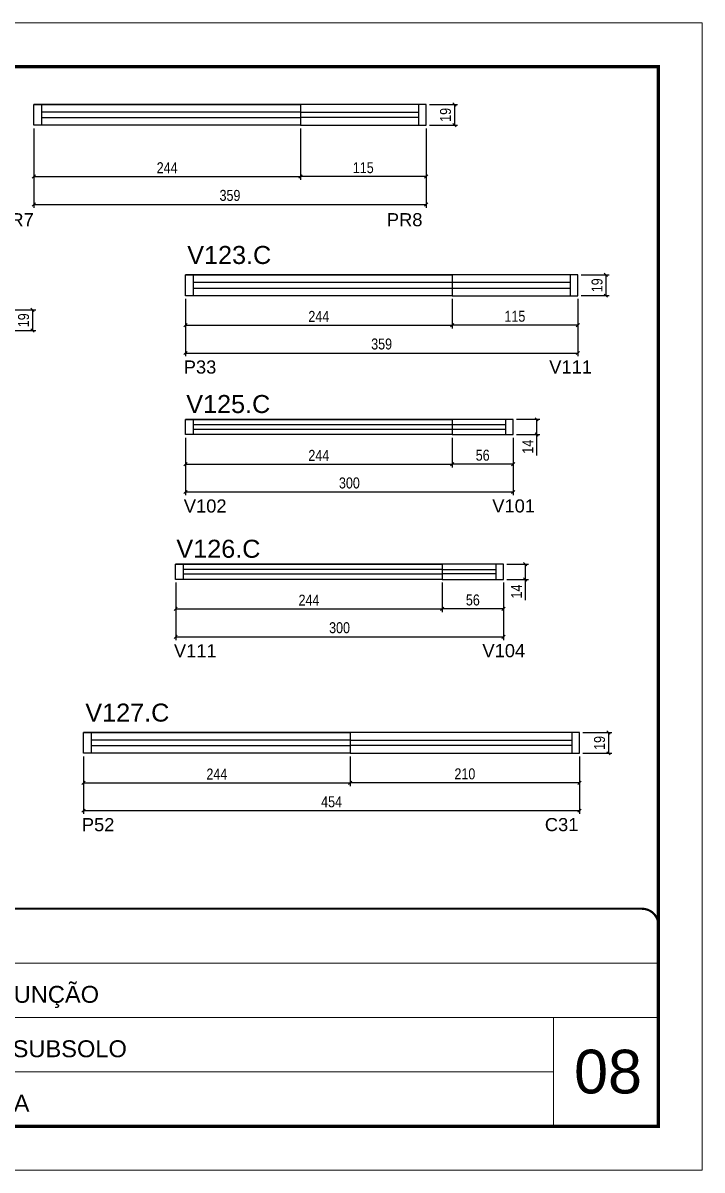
# Model space of a CAD drawing. Extents: x 2815 to 9069, y 548 to 5044.
# Drawn here: x 8447 to 9069, y 2845 to 3895 of the extents above; entities that cross this region are included whole.
import ezdxf

# ---------------------------------------------------------------- set-up
doc = ezdxf.new("R2010")
doc.units = 0
doc.linetypes.add('CONTINUO', pattern=[0])
doc.linetypes.add('DASHED', pattern=[0.75, 0.5, -0.25])
for name, color, linetype in [('5', 5, 'Continuous'), ('COTA', 241, 'Continuous'), ('Cotas', 1, 'Continuous'), ('NOMENCLATURA', 7, 'Continuous'), ('Painéis', 200, 'Continuous'), ('SARR_2.2x7', 40, 'Continuous'), ('SARR_EDITAR', 141, 'Continuous')]:
    doc.layers.add(name, color=color, linetype=linetype)
for name, color, linetype, lineweight in [('CARIMBO', 255, 'Continuous', 9), ('Folhas', 255, 'Continuous', 9), ('Romaneio', 3, 'Continuous', 13), ('SARRAFO DE PRESSAO', 251, 'DASHED', 9)]:
    doc.layers.add(name, color=color, linetype=linetype, lineweight=lineweight)
doc.styles.add('ARIAL', font='arial.ttf')
doc.styles.add('COTA TECNICA-50', font='techl___.ttf', dxfattribs={"height": 10})
doc.styles.get("Standard").update_dxf_attribs({"font": 'arial.ttf'})
doc.styles.add('Tecnologia', font='')
doc.styles.get('Tecnologia').set_extended_font_data('Forgotten Futurist')
doc.dimstyles.new('COTA PAINEL-50', dxfattribs={"dimtxt": 10, "dimasz": 3, "dimexe": 3, "dimexo": 3, "dimgap": 3, "dimtad": 1, "dimdec": 1, "dimzin": 12, "dimdsep": 46, "dimtxsty": 'COTA TECNICA-50', "dimblk1": 'OBLIQUE', "dimblk2": 'OBLIQUE', "dimsah": 1, "dimcen": 0.9, "dimclrd": 4, "dimclre": 4, "dimclrt": 240, "dimadec": 1, "dimazin": 3, "dimtfac": 1, "dimtdec": 1, "dimtmove": 0, "dimatfit": 3, "dimfxl": 1, "dimtolj": 1, "dimtzin": 12, "dimarcsym": 0})

# ---------------------------------------------------------------- blocks, each defined once
blk = doc.blocks.new('9999999999')
at = {"color": 30, "linetype": 'CONTINUO'}
for p, q in [((98564.6, 34230.2), (98564.6, 34429.4)), ((98564.6, 34379.6), (99584, 34379.6)), ((98564.6, 34329.8), (99488, 34329.8)), ((99584, 34329.8), (99488, 34329.8)), ((99488, 34329.8), (99488, 34230.2)), ((98564.6, 34280), (99488, 34280))]:
    blk.add_line(p, q, dxfattribs=at)
at = {"color": 30, "linetype": 'CONTINUO', "const_width": 2}
blk.add_lwpolyline([(99584, 34230.2), (99584, 34414.4, 0.414214), (99569, 34429.4), (98229, 34429.4, 0.414214), (98214, 34414.4), (98214, 34245.2, 0.414214), (98229, 34230.2), (99584, 34230.2)], format="xyb", dxfattribs=at)
at = {"layer": 'Folhas'}
blk.add_lwpolyline([(98139, 34190.2), (99624, 34190.2), (99624, 35240.2), (98139, 35240.2)], close=True, dxfattribs=at)
at = {"layer": 'Folhas', "color": 30, "const_width": 3}
blk.add_lwpolyline([(98214, 34230.2), (99584, 34230.2), (99584, 35200.2), (98214, 35200.2)], close=True, dxfattribs=at)
at = {"color": 7, "linetype": 'Continuous', "ltscale": 5, "style": 'ARIAL'}
for s, height, p in [('ROCONTEC', 15.48, (98837.7, 34393.1)), ('HOSPITAL ASSUNÇÃO', 15.483, (98837.7, 34343.3)), ('TRECHO 3 - 1° SUBSOLO', 15.483, (98837.7, 34293.5)), ('NOVA SISTEMAS CONSTRUTIVOS', 11.059, (98263.2, 34267.2)), ('FUNDO DE VIGA', 15.483, (98837.7, 34243.7))]:
    blk.add_text(s, height=height, dxfattribs=at).set_placement(p)
at = {"layer": 'Folhas', "color": 7, "style": 'Tecnologia', "width": 1.5}
for s, p in [('CLIENTE:', (98573.7, 34397.2)), ('OBRA:', (98573.7, 34347.3)), ('PAVIMENTO:', (98573.7, 34297.5)), ('PROJETO:', (98573.7, 34247.7))]:
    blk.add_text(s, height=14, dxfattribs=at).set_placement(p)
blk = doc.blocks.new('_Oblique')
at = {"color": 0, "linetype": 'ByBlock', "lineweight": -2}
blk.add_line((-0.5, -0.5), (0.5, 0.5), dxfattribs=at)
blk = doc.blocks.new('*D454')
at = {"layer": 'COTA', "color": 4, "linetype": 'ByBlock', "lineweight": -2, "transparency": 16777216}
for p, q in [((8435, 3632.3), (8459.1, 3632.3)), ((8456.1, 3632.3), (8456.1, 3613.3)), ((8435, 3613.3), (8459.1, 3613.3))]:
    blk.add_line(p, q, dxfattribs=at)
at = {"layer": 'Defpoints', "color": 0, "linetype": 'ByBlock', "transparency": 16777216}
for p in [(8432, 3632.3), (8432, 3613.3), (8456.1, 3613.3)]:
    blk.add_point(p, dxfattribs=at)
at = {"layer": 'COTA', "color": 4, "linetype": 'ByBlock', "lineweight": -2, "transparency": 16777216, "xscale": 3, "yscale": 3, "zscale": 3}
for p, rotation in [((8456.1, 3632.3), 90), ((8456.1, 3613.3), 270)]:
    blk.add_blockref('_Oblique', p, dxfattribs=dict(at, rotation=rotation))
at = {"layer": 'COTA', "color": 240, "linetype": 'ByBlock', "transparency": 16777216, "insert": (8448, 3622.8), "char_height": 10, "attachment_point": 5, "rotation": 90, "style": 'COTA TECNICA-50'}
blk.add_mtext('\\A1;19', dxfattribs=at)
blk = doc.blocks.new('*D458')
at = {"layer": 'COTA', "color": 4, "linetype": 'ByBlock', "lineweight": -2, "transparency": 16777216}
for p, q in [((8831.2, 3382.6), (8831.2, 3355.6)), ((8887.2, 3382.6), (8887.2, 3355.6)), ((8887.2, 3358.6), (8831.2, 3358.6))]:
    blk.add_line(p, q, dxfattribs=at)
at = {"layer": 'Defpoints', "color": 0, "linetype": 'ByBlock', "transparency": 16777216}
for p in [(8831.2, 3385.6), (8887.2, 3385.6), (8831.2, 3358.6)]:
    blk.add_point(p, dxfattribs=at)
at = {"layer": 'COTA', "color": 4, "linetype": 'ByBlock', "lineweight": -2, "transparency": 16777216, "xscale": 3, "yscale": 3, "zscale": 3, "rotation": 180}
blk.add_blockref('_Oblique', (8831.2, 3358.6), dxfattribs=at)
at = {"layer": 'COTA', "color": 4, "linetype": 'ByBlock', "lineweight": -2, "transparency": 16777216, "xscale": 3, "yscale": 3, "zscale": 3}
blk.add_blockref('_Oblique', (8887.2, 3358.6), dxfattribs=at)
at = {"layer": 'COTA', "color": 240, "linetype": 'ByBlock', "transparency": 16777216, "insert": (8859.2, 3366.7), "char_height": 10, "attachment_point": 5, "style": 'COTA TECNICA-50'}
blk.add_mtext('\\A1;56', dxfattribs=at)
blk = doc.blocks.new('*D459')
at = {"layer": 'COTA', "color": 4, "linetype": 'ByBlock', "lineweight": -2, "transparency": 16777216}
for p, q in [((8587.2, 3382.6), (8587.2, 3355.6)), ((8831.2, 3382.6), (8831.2, 3355.6)), ((8587.2, 3358.6), (8831.2, 3358.6))]:
    blk.add_line(p, q, dxfattribs=at)
at = {"layer": 'Defpoints', "color": 0, "linetype": 'ByBlock', "transparency": 16777216}
for p in [(8587.2, 3385.6), (8831.2, 3385.6), (8831.2, 3358.6)]:
    blk.add_point(p, dxfattribs=at)
at = {"layer": 'COTA', "color": 4, "linetype": 'ByBlock', "lineweight": -2, "transparency": 16777216, "xscale": 3, "yscale": 3, "zscale": 3, "rotation": 180}
blk.add_blockref('_Oblique', (8587.2, 3358.6), dxfattribs=at)
at = {"layer": 'COTA', "color": 4, "linetype": 'ByBlock', "lineweight": -2, "transparency": 16777216, "xscale": 3, "yscale": 3, "zscale": 3}
blk.add_blockref('_Oblique', (8831.2, 3358.6), dxfattribs=at)
at = {"layer": 'COTA', "color": 240, "linetype": 'ByBlock', "transparency": 16777216, "insert": (8709.2, 3366.6), "char_height": 10, "attachment_point": 5, "style": 'COTA TECNICA-50'}
blk.add_mtext('\\A1;244', dxfattribs=at)
blk = doc.blocks.new('*D460')
at = {"layer": 'Defpoints', "color": 0, "linetype": 'ByBlock', "transparency": 16777216}
for p in [(8887.2, 3399.6), (8887.2, 3385.6), (8907.2, 3385.6)]:
    blk.add_point(p, dxfattribs=at)
at = {"layer": 'Romaneio', "color": 4, "linetype": 'ByBlock', "lineweight": -2, "transparency": 16777216}
for p, q in [((8890.2, 3399.6), (8910.2, 3399.6)), ((8907.2, 3399.6), (8907.2, 3385.6)), ((8890.2, 3385.6), (8910.2, 3385.6)), ((8907.2, 3385.6), (8907.2, 3366.5))]:
    blk.add_line(p, q, dxfattribs=at)
at = {"layer": 'Romaneio', "color": 4, "linetype": 'ByBlock', "lineweight": -2, "transparency": 16777216, "xscale": 3, "yscale": 3, "zscale": 3}
for p, rotation in [((8907.2, 3399.6), 90), ((8907.2, 3385.6), 270)]:
    blk.add_blockref('_Oblique', p, dxfattribs=dict(at, rotation=rotation))
at = {"layer": 'Romaneio', "color": 240, "linetype": 'ByBlock', "transparency": 16777216, "insert": (8899.2, 3374.5), "char_height": 10, "attachment_point": 5, "rotation": 90, "style": 'COTA TECNICA-50'}
blk.add_mtext('\\A1;14', dxfattribs=at)
blk = doc.blocks.new('*D461')
at = {"layer": 'Defpoints', "color": 0, "linetype": 'ByBlock', "transparency": 16777216}
for p in [(8587.2, 3385.6), (8887.2, 3385.6), (8887.2, 3333.1)]:
    blk.add_point(p, dxfattribs=at)
at = {"layer": 'Romaneio', "color": 4, "linetype": 'ByBlock', "lineweight": -2, "transparency": 16777216}
for p, q in [((8587.2, 3382.6), (8587.2, 3330.1)), ((8887.2, 3382.6), (8887.2, 3330.1)), ((8587.2, 3333.1), (8887.2, 3333.1))]:
    blk.add_line(p, q, dxfattribs=at)
at = {"layer": 'Romaneio', "color": 4, "linetype": 'ByBlock', "lineweight": -2, "transparency": 16777216, "xscale": 3, "yscale": 3, "zscale": 3, "rotation": 180}
blk.add_blockref('_Oblique', (8587.2, 3333.1), dxfattribs=at)
at = {"layer": 'Romaneio', "color": 4, "linetype": 'ByBlock', "lineweight": -2, "transparency": 16777216, "xscale": 3, "yscale": 3, "zscale": 3}
blk.add_blockref('_Oblique', (8887.2, 3333.1), dxfattribs=at)
at = {"layer": 'Romaneio', "color": 240, "linetype": 'ByBlock', "transparency": 16777216, "insert": (8737.2, 3341.3), "char_height": 10, "attachment_point": 5, "style": 'COTA TECNICA-50'}
blk.add_mtext('\\A1;300', dxfattribs=at)
blk = doc.blocks.new('*D462')
at = {"layer": 'COTA', "color": 4, "linetype": 'ByBlock', "lineweight": -2, "transparency": 16777216}
for p, q in [((8840.2, 3515.1), (8840.2, 3488)), ((8896.2, 3515.1), (8896.2, 3488)), ((8896.2, 3491), (8840.2, 3491))]:
    blk.add_line(p, q, dxfattribs=at)
at = {"layer": 'Defpoints', "color": 0, "linetype": 'ByBlock', "transparency": 16777216}
for p in [(8840.2, 3518.1), (8896.2, 3518.1), (8840.2, 3491)]:
    blk.add_point(p, dxfattribs=at)
at = {"layer": 'COTA', "color": 4, "linetype": 'ByBlock', "lineweight": -2, "transparency": 16777216, "xscale": 3, "yscale": 3, "zscale": 3, "rotation": 180}
blk.add_blockref('_Oblique', (8840.2, 3491), dxfattribs=at)
at = {"layer": 'COTA', "color": 4, "linetype": 'ByBlock', "lineweight": -2, "transparency": 16777216, "xscale": 3, "yscale": 3, "zscale": 3}
blk.add_blockref('_Oblique', (8896.2, 3491), dxfattribs=at)
at = {"layer": 'COTA', "color": 240, "linetype": 'ByBlock', "transparency": 16777216, "insert": (8868.2, 3499.2), "char_height": 10, "attachment_point": 5, "style": 'COTA TECNICA-50'}
blk.add_mtext('\\A1;56', dxfattribs=at)
blk = doc.blocks.new('*D463')
at = {"layer": 'COTA', "color": 4, "linetype": 'ByBlock', "lineweight": -2, "transparency": 16777216}
for p, q in [((8596.2, 3515.1), (8596.2, 3488)), ((8840.2, 3515.1), (8840.2, 3488)), ((8596.2, 3491), (8840.2, 3491))]:
    blk.add_line(p, q, dxfattribs=at)
at = {"layer": 'Defpoints', "color": 0, "linetype": 'ByBlock', "transparency": 16777216}
for p in [(8596.2, 3518.1), (8840.2, 3518.1), (8840.2, 3491)]:
    blk.add_point(p, dxfattribs=at)
at = {"layer": 'COTA', "color": 4, "linetype": 'ByBlock', "lineweight": -2, "transparency": 16777216, "xscale": 3, "yscale": 3, "zscale": 3, "rotation": 180}
blk.add_blockref('_Oblique', (8596.2, 3491), dxfattribs=at)
at = {"layer": 'COTA', "color": 4, "linetype": 'ByBlock', "lineweight": -2, "transparency": 16777216, "xscale": 3, "yscale": 3, "zscale": 3}
blk.add_blockref('_Oblique', (8840.2, 3491), dxfattribs=at)
at = {"layer": 'COTA', "color": 240, "linetype": 'ByBlock', "transparency": 16777216, "insert": (8718.2, 3499.1), "char_height": 10, "attachment_point": 5, "style": 'COTA TECNICA-50'}
blk.add_mtext('\\A1;244', dxfattribs=at)
blk = doc.blocks.new('*D464')
at = {"layer": 'Defpoints', "color": 0, "linetype": 'ByBlock', "transparency": 16777216}
for p in [(8896.2, 3532.1), (8896.2, 3518.1), (8917.6, 3518.1)]:
    blk.add_point(p, dxfattribs=at)
at = {"layer": 'Romaneio', "color": 4, "linetype": 'ByBlock', "lineweight": -2, "transparency": 16777216}
for p, q in [((8899.2, 3532.1), (8920.6, 3532.1)), ((8917.6, 3532.1), (8917.6, 3518.1)), ((8899.2, 3518.1), (8920.6, 3518.1)), ((8917.6, 3518.1), (8917.6, 3499))]:
    blk.add_line(p, q, dxfattribs=at)
at = {"layer": 'Romaneio', "color": 4, "linetype": 'ByBlock', "lineweight": -2, "transparency": 16777216, "xscale": 3, "yscale": 3, "zscale": 3}
for p, rotation in [((8917.6, 3532.1), 90), ((8917.6, 3518.1), 270)]:
    blk.add_blockref('_Oblique', p, dxfattribs=dict(at, rotation=rotation))
at = {"layer": 'Romaneio', "color": 240, "linetype": 'ByBlock', "transparency": 16777216, "insert": (8909.5, 3507), "char_height": 10, "attachment_point": 5, "rotation": 90, "style": 'COTA TECNICA-50'}
blk.add_mtext('\\A1;14', dxfattribs=at)
blk = doc.blocks.new('*D465')
at = {"layer": 'Defpoints', "color": 0, "linetype": 'ByBlock', "transparency": 16777216}
for p in [(8596.2, 3518.1), (8896.2, 3518.1), (8896.2, 3465.6)]:
    blk.add_point(p, dxfattribs=at)
at = {"layer": 'Romaneio', "color": 4, "linetype": 'ByBlock', "lineweight": -2, "transparency": 16777216}
for p, q in [((8596.2, 3515.1), (8596.2, 3462.6)), ((8896.2, 3515.1), (8896.2, 3462.6)), ((8596.2, 3465.6), (8896.2, 3465.6))]:
    blk.add_line(p, q, dxfattribs=at)
at = {"layer": 'Romaneio', "color": 4, "linetype": 'ByBlock', "lineweight": -2, "transparency": 16777216, "xscale": 3, "yscale": 3, "zscale": 3, "rotation": 180}
blk.add_blockref('_Oblique', (8596.2, 3465.6), dxfattribs=at)
at = {"layer": 'Romaneio', "color": 4, "linetype": 'ByBlock', "lineweight": -2, "transparency": 16777216, "xscale": 3, "yscale": 3, "zscale": 3}
blk.add_blockref('_Oblique', (8896.2, 3465.6), dxfattribs=at)
at = {"layer": 'Romaneio', "color": 240, "linetype": 'ByBlock', "transparency": 16777216, "insert": (8746.2, 3473.8), "char_height": 10, "attachment_point": 5, "style": 'COTA TECNICA-50'}
blk.add_mtext('\\A1;300', dxfattribs=at)
blk = doc.blocks.new('*D466')
at = {"layer": 'COTA', "color": 4, "linetype": 'ByBlock', "lineweight": -2, "transparency": 16777216}
for p, q in [((8840.2, 3642.3), (8840.2, 3615.3)), ((8955.2, 3642.3), (8955.2, 3615.3)), ((8955.2, 3618.3), (8840.2, 3618.3))]:
    blk.add_line(p, q, dxfattribs=at)
at = {"layer": 'Defpoints', "color": 0, "linetype": 'ByBlock', "transparency": 16777216}
for p in [(8840.2, 3645.3), (8955.2, 3645.3), (8840.2, 3618.3)]:
    blk.add_point(p, dxfattribs=at)
at = {"layer": 'COTA', "color": 4, "linetype": 'ByBlock', "lineweight": -2, "transparency": 16777216, "xscale": 3, "yscale": 3, "zscale": 3, "rotation": 180}
blk.add_blockref('_Oblique', (8840.2, 3618.3), dxfattribs=at)
at = {"layer": 'COTA', "color": 4, "linetype": 'ByBlock', "lineweight": -2, "transparency": 16777216, "xscale": 3, "yscale": 3, "zscale": 3}
blk.add_blockref('_Oblique', (8955.2, 3618.3), dxfattribs=at)
at = {"layer": 'COTA', "color": 240, "linetype": 'ByBlock', "transparency": 16777216, "insert": (8897.7, 3626.4), "char_height": 10, "attachment_point": 5, "style": 'COTA TECNICA-50'}
blk.add_mtext('\\A1;115', dxfattribs=at)
blk = doc.blocks.new('*D295')
at = {"layer": 'COTA', "color": 4, "linetype": 'ByBlock', "lineweight": -2, "transparency": 16777216}
for p, q in [((8596.2, 3642.3), (8596.2, 3615.3)), ((8840.2, 3642.3), (8840.2, 3615.3)), ((8596.2, 3618.3), (8840.2, 3618.3))]:
    blk.add_line(p, q, dxfattribs=at)
at = {"layer": 'Defpoints', "color": 0, "linetype": 'ByBlock', "transparency": 16777216}
for p in [(8596.2, 3645.3), (8840.2, 3645.3), (8840.2, 3618.3)]:
    blk.add_point(p, dxfattribs=at)
at = {"layer": 'COTA', "color": 4, "linetype": 'ByBlock', "lineweight": -2, "transparency": 16777216, "xscale": 3, "yscale": 3, "zscale": 3, "rotation": 180}
blk.add_blockref('_Oblique', (8596.2, 3618.3), dxfattribs=at)
at = {"layer": 'COTA', "color": 4, "linetype": 'ByBlock', "lineweight": -2, "transparency": 16777216, "xscale": 3, "yscale": 3, "zscale": 3}
blk.add_blockref('_Oblique', (8840.2, 3618.3), dxfattribs=at)
at = {"layer": 'COTA', "color": 240, "linetype": 'ByBlock', "transparency": 16777216, "insert": (8718.2, 3626.3), "char_height": 10, "attachment_point": 5, "style": 'COTA TECNICA-50'}
blk.add_mtext('\\A1;244', dxfattribs=at)
blk = doc.blocks.new('*D296')
at = {"layer": 'Defpoints', "color": 0, "linetype": 'ByBlock', "transparency": 16777216}
for p in [(8596.2, 3645.3), (8955.2, 3645.3), (8955.2, 3592.8)]:
    blk.add_point(p, dxfattribs=at)
at = {"layer": 'Romaneio', "color": 4, "linetype": 'ByBlock', "lineweight": -2, "transparency": 16777216}
for p, q in [((8596.2, 3642.3), (8596.2, 3589.8)), ((8955.2, 3642.3), (8955.2, 3589.8)), ((8596.2, 3592.8), (8955.2, 3592.8))]:
    blk.add_line(p, q, dxfattribs=at)
at = {"layer": 'Romaneio', "color": 4, "linetype": 'ByBlock', "lineweight": -2, "transparency": 16777216, "xscale": 3, "yscale": 3, "zscale": 3, "rotation": 180}
blk.add_blockref('_Oblique', (8596.2, 3592.8), dxfattribs=at)
at = {"layer": 'Romaneio', "color": 4, "linetype": 'ByBlock', "lineweight": -2, "transparency": 16777216, "xscale": 3, "yscale": 3, "zscale": 3}
blk.add_blockref('_Oblique', (8955.2, 3592.8), dxfattribs=at)
at = {"layer": 'Romaneio', "color": 240, "linetype": 'ByBlock', "transparency": 16777216, "insert": (8775.7, 3601), "char_height": 10, "attachment_point": 5, "style": 'COTA TECNICA-50'}
blk.add_mtext('\\A1;359', dxfattribs=at)
blk = doc.blocks.new('*D297')
at = {"layer": 'COTA', "color": 4, "linetype": 'ByBlock', "lineweight": -2, "transparency": 16777216}
for p, q in [((8746.9, 3223.4), (8746.9, 3196.4)), ((8956.9, 3223.4), (8956.9, 3196.4)), ((8956.9, 3199.4), (8746.9, 3199.4))]:
    blk.add_line(p, q, dxfattribs=at)
at = {"layer": 'Defpoints', "color": 0, "linetype": 'ByBlock', "transparency": 16777216}
for p in [(8746.9, 3226.4), (8956.9, 3226.4), (8746.9, 3199.4)]:
    blk.add_point(p, dxfattribs=at)
at = {"layer": 'COTA', "color": 4, "linetype": 'ByBlock', "lineweight": -2, "transparency": 16777216, "xscale": 3, "yscale": 3, "zscale": 3, "rotation": 180}
blk.add_blockref('_Oblique', (8746.9, 3199.4), dxfattribs=at)
at = {"layer": 'COTA', "color": 4, "linetype": 'ByBlock', "lineweight": -2, "transparency": 16777216, "xscale": 3, "yscale": 3, "zscale": 3}
blk.add_blockref('_Oblique', (8956.9, 3199.4), dxfattribs=at)
at = {"layer": 'COTA', "color": 240, "linetype": 'ByBlock', "transparency": 16777216, "insert": (8851.9, 3207.5), "char_height": 10, "attachment_point": 5, "style": 'COTA TECNICA-50'}
blk.add_mtext('\\A1;210', dxfattribs=at)
blk = doc.blocks.new('*D298')
at = {"layer": 'COTA', "color": 4, "linetype": 'ByBlock', "lineweight": -2, "transparency": 16777216}
for p, q in [((8502.9, 3223.4), (8502.9, 3196.4)), ((8746.9, 3223.4), (8746.9, 3196.4)), ((8502.9, 3199.4), (8746.9, 3199.4))]:
    blk.add_line(p, q, dxfattribs=at)
at = {"layer": 'Defpoints', "color": 0, "linetype": 'ByBlock', "transparency": 16777216}
for p in [(8502.9, 3226.4), (8746.9, 3226.4), (8746.9, 3199.4)]:
    blk.add_point(p, dxfattribs=at)
at = {"layer": 'COTA', "color": 4, "linetype": 'ByBlock', "lineweight": -2, "transparency": 16777216, "xscale": 3, "yscale": 3, "zscale": 3, "rotation": 180}
blk.add_blockref('_Oblique', (8502.9, 3199.4), dxfattribs=at)
at = {"layer": 'COTA', "color": 4, "linetype": 'ByBlock', "lineweight": -2, "transparency": 16777216, "xscale": 3, "yscale": 3, "zscale": 3}
blk.add_blockref('_Oblique', (8746.9, 3199.4), dxfattribs=at)
at = {"layer": 'COTA', "color": 240, "linetype": 'ByBlock', "transparency": 16777216, "insert": (8624.9, 3207.4), "char_height": 10, "attachment_point": 5, "style": 'COTA TECNICA-50'}
blk.add_mtext('\\A1;244', dxfattribs=at)
blk = doc.blocks.new('*D299')
at = {"layer": 'Defpoints', "color": 0, "linetype": 'ByBlock', "transparency": 16777216}
for p in [(8956.9, 3245.4), (8956.9, 3226.4), (8983.3, 3226.4)]:
    blk.add_point(p, dxfattribs=at)
at = {"layer": 'Romaneio', "color": 4, "linetype": 'ByBlock', "lineweight": -2, "transparency": 16777216}
for p, q in [((8959.9, 3245.4), (8986.3, 3245.4)), ((8983.3, 3245.4), (8983.3, 3226.4)), ((8959.9, 3226.4), (8986.3, 3226.4))]:
    blk.add_line(p, q, dxfattribs=at)
at = {"layer": 'Romaneio', "color": 4, "linetype": 'ByBlock', "lineweight": -2, "transparency": 16777216, "xscale": 3, "yscale": 3, "zscale": 3}
for p, rotation in [((8983.3, 3245.4), 90), ((8983.3, 3226.4), 270)]:
    blk.add_blockref('_Oblique', p, dxfattribs=dict(at, rotation=rotation))
at = {"layer": 'Romaneio', "color": 240, "linetype": 'ByBlock', "transparency": 16777216, "insert": (8975.2, 3235.9), "char_height": 10, "attachment_point": 5, "rotation": 90, "style": 'COTA TECNICA-50'}
blk.add_mtext('\\A1;19', dxfattribs=at)
blk = doc.blocks.new('*D300')
at = {"layer": 'Defpoints', "color": 0, "linetype": 'ByBlock', "transparency": 16777216}
for p in [(8502.9, 3226.4), (8956.9, 3226.4), (8956.9, 3173.9)]:
    blk.add_point(p, dxfattribs=at)
at = {"layer": 'Romaneio', "color": 4, "linetype": 'ByBlock', "lineweight": -2, "transparency": 16777216}
for p, q in [((8502.9, 3223.4), (8502.9, 3170.9)), ((8956.9, 3223.4), (8956.9, 3170.9)), ((8502.9, 3173.9), (8956.9, 3173.9))]:
    blk.add_line(p, q, dxfattribs=at)
at = {"layer": 'Romaneio', "color": 4, "linetype": 'ByBlock', "lineweight": -2, "transparency": 16777216, "xscale": 3, "yscale": 3, "zscale": 3, "rotation": 180}
blk.add_blockref('_Oblique', (8502.9, 3173.9), dxfattribs=at)
at = {"layer": 'Romaneio', "color": 4, "linetype": 'ByBlock', "lineweight": -2, "transparency": 16777216, "xscale": 3, "yscale": 3, "zscale": 3}
blk.add_blockref('_Oblique', (8956.9, 3173.9), dxfattribs=at)
at = {"layer": 'Romaneio', "color": 240, "linetype": 'ByBlock', "transparency": 16777216, "insert": (8729.9, 3182), "char_height": 10, "attachment_point": 5, "style": 'COTA TECNICA-50'}
blk.add_mtext('\\A1;454', dxfattribs=at)
blk = doc.blocks.new('*D371')
at = {"layer": 'Cotas', "color": 4, "linetype": 'ByBlock', "lineweight": -2, "transparency": 16777216}
for p, q in [((8958.2, 3664.3), (8984, 3664.3)), ((8981, 3664.3), (8981, 3645.3)), ((8958.2, 3645.3), (8984, 3645.3))]:
    blk.add_line(p, q, dxfattribs=at)
at = {"layer": 'Defpoints', "color": 0, "linetype": 'ByBlock', "transparency": 16777216}
for p in [(8955.2, 3664.3), (8955.2, 3645.3), (8981, 3645.3)]:
    blk.add_point(p, dxfattribs=at)
at = {"layer": 'Cotas', "color": 4, "linetype": 'ByBlock', "lineweight": -2, "transparency": 16777216, "xscale": 3, "yscale": 3, "zscale": 3}
for p, rotation in [((8981, 3664.3), 90), ((8981, 3645.3), 270)]:
    blk.add_blockref('_Oblique', p, dxfattribs=dict(at, rotation=rotation))
at = {"layer": 'Cotas', "color": 240, "linetype": 'ByBlock', "transparency": 16777216, "insert": (8972.9, 3654.8), "char_height": 10, "attachment_point": 5, "rotation": 90, "style": 'COTA TECNICA-50'}
blk.add_mtext('\\A1;19', dxfattribs=at)
blk = doc.blocks.new('*D378')
at = {"layer": 'COTA', "color": 4, "linetype": 'ByBlock', "lineweight": -2, "transparency": 16777216}
for p, q in [((8701.4, 3798.3), (8701.4, 3751.3)), ((8816.4, 3798.3), (8816.4, 3751.3)), ((8816.4, 3754.3), (8701.4, 3754.3))]:
    blk.add_line(p, q, dxfattribs=at)
at = {"layer": 'Defpoints', "color": 0, "linetype": 'ByBlock', "transparency": 16777216}
for p in [(8701.4, 3801.3), (8816.4, 3801.3), (8701.4, 3754.3)]:
    blk.add_point(p, dxfattribs=at)
at = {"layer": 'COTA', "color": 4, "linetype": 'ByBlock', "lineweight": -2, "transparency": 16777216, "xscale": 3, "yscale": 3, "zscale": 3, "rotation": 180}
blk.add_blockref('_Oblique', (8701.4, 3754.3), dxfattribs=at)
at = {"layer": 'COTA', "color": 4, "linetype": 'ByBlock', "lineweight": -2, "transparency": 16777216, "xscale": 3, "yscale": 3, "zscale": 3}
blk.add_blockref('_Oblique', (8816.4, 3754.3), dxfattribs=at)
at = {"layer": 'COTA', "color": 240, "linetype": 'ByBlock', "transparency": 16777216, "insert": (8758.9, 3762.4), "char_height": 10, "attachment_point": 5, "style": 'COTA TECNICA-50'}
blk.add_mtext('\\A1;115', dxfattribs=at)
blk = doc.blocks.new('*D379')
at = {"layer": 'COTA', "color": 4, "linetype": 'ByBlock', "lineweight": -2, "transparency": 16777216}
for p, q in [((8457.4, 3798.3), (8457.4, 3751.3)), ((8701.4, 3798.3), (8701.4, 3751.3)), ((8457.4, 3754.3), (8701.4, 3754.3))]:
    blk.add_line(p, q, dxfattribs=at)
at = {"layer": 'Defpoints', "color": 0, "linetype": 'ByBlock', "transparency": 16777216}
for p in [(8457.4, 3801.3), (8701.4, 3801.3), (8701.4, 3754.3)]:
    blk.add_point(p, dxfattribs=at)
at = {"layer": 'COTA', "color": 4, "linetype": 'ByBlock', "lineweight": -2, "transparency": 16777216, "xscale": 3, "yscale": 3, "zscale": 3, "rotation": 180}
blk.add_blockref('_Oblique', (8457.4, 3754.3), dxfattribs=at)
at = {"layer": 'COTA', "color": 4, "linetype": 'ByBlock', "lineweight": -2, "transparency": 16777216, "xscale": 3, "yscale": 3, "zscale": 3}
blk.add_blockref('_Oblique', (8701.4, 3754.3), dxfattribs=at)
at = {"layer": 'COTA', "color": 240, "linetype": 'ByBlock', "transparency": 16777216, "insert": (8579.4, 3762.4), "char_height": 10, "attachment_point": 5, "style": 'COTA TECNICA-50'}
blk.add_mtext('\\A1;244', dxfattribs=at)
blk = doc.blocks.new('*D380')
at = {"layer": 'Defpoints', "color": 0, "linetype": 'ByBlock', "transparency": 16777216}
for p in [(8457.4, 3801.3), (8816.4, 3801.3), (8816.4, 3728.8)]:
    blk.add_point(p, dxfattribs=at)
at = {"layer": 'Romaneio', "color": 4, "linetype": 'ByBlock', "lineweight": -2, "transparency": 16777216}
for p, q in [((8457.4, 3798.3), (8457.4, 3725.8)), ((8816.4, 3798.3), (8816.4, 3725.8)), ((8457.4, 3728.8), (8816.4, 3728.8))]:
    blk.add_line(p, q, dxfattribs=at)
at = {"layer": 'Romaneio', "color": 4, "linetype": 'ByBlock', "lineweight": -2, "transparency": 16777216, "xscale": 3, "yscale": 3, "zscale": 3, "rotation": 180}
blk.add_blockref('_Oblique', (8457.4, 3728.8), dxfattribs=at)
at = {"layer": 'Romaneio', "color": 4, "linetype": 'ByBlock', "lineweight": -2, "transparency": 16777216, "xscale": 3, "yscale": 3, "zscale": 3}
blk.add_blockref('_Oblique', (8816.4, 3728.8), dxfattribs=at)
at = {"layer": 'Romaneio', "color": 240, "linetype": 'ByBlock', "transparency": 16777216, "insert": (8636.9, 3737), "char_height": 10, "attachment_point": 5, "style": 'COTA TECNICA-50'}
blk.add_mtext('\\A1;359', dxfattribs=at)
blk = doc.blocks.new('*D381')
at = {"layer": 'Cotas', "color": 4, "linetype": 'ByBlock', "lineweight": -2, "transparency": 16777216}
for p, q in [((8819.4, 3820.3), (8845.3, 3820.3)), ((8842.3, 3820.3), (8842.3, 3801.3)), ((8819.4, 3801.3), (8845.3, 3801.3))]:
    blk.add_line(p, q, dxfattribs=at)
at = {"layer": 'Defpoints', "color": 0, "linetype": 'ByBlock', "transparency": 16777216}
for p in [(8816.4, 3820.3), (8816.4, 3801.3), (8842.3, 3801.3)]:
    blk.add_point(p, dxfattribs=at)
at = {"layer": 'Cotas', "color": 4, "linetype": 'ByBlock', "lineweight": -2, "transparency": 16777216, "xscale": 3, "yscale": 3, "zscale": 3}
for p, rotation in [((8842.3, 3820.3), 90), ((8842.3, 3801.3), 270)]:
    blk.add_blockref('_Oblique', p, dxfattribs=dict(at, rotation=rotation))
at = {"layer": 'Cotas', "color": 240, "linetype": 'ByBlock', "transparency": 16777216, "insert": (8834.2, 3810.8), "char_height": 10, "attachment_point": 5, "rotation": 90, "style": 'COTA TECNICA-50'}
blk.add_mtext('\\A1;19', dxfattribs=at)

msp = doc.modelspace()

# ---------------------------------------------------------------- linework, layer by layer
at = {"layer": 'Painéis', "linetype": 'Continuous'}
for points in [[(8701.39, 3820.32), (8701.39, 3801.32), (8816.39, 3801.32), (8816.39, 3820.32), (8457.39, 3820.32)], [(8840.16, 3664.28), (8840.16, 3645.28), (8955.16, 3645.28), (8955.16, 3664.28), (8596.16, 3664.28)], [(8840.2, 3532.08), (8840.2, 3518.08), (8896.2, 3518.08), (8896.2, 3532.08), (8596.2, 3532.08)], [(8831.18, 3399.59), (8831.18, 3385.59), (8887.18, 3385.59), (8887.18, 3399.59), (8587.18, 3399.59)], [(8746.88, 3245.4), (8746.88, 3226.4), (8956.88, 3226.4), (8956.88, 3245.4), (8502.88, 3245.4)]]:
    msp.add_lwpolyline(points, dxfattribs=at)
for points in [[(8457.39, 3820.32), (8701.39, 3820.32), (8701.39, 3801.32), (8457.39, 3801.32)], [(8596.16, 3664.28), (8840.16, 3664.28), (8840.16, 3645.28), (8596.16, 3645.28)], [(8596.2, 3532.08), (8840.2, 3532.08), (8840.2, 3518.08), (8596.2, 3518.08)], [(8587.18, 3399.59), (8831.18, 3399.59), (8831.18, 3385.59), (8587.18, 3385.59)], [(8502.88, 3245.4), (8746.88, 3245.4), (8746.88, 3226.4), (8502.88, 3226.4)]]:
    msp.add_lwpolyline(points, close=True, dxfattribs=at)
at = {"layer": 'SARR_2.2x7', "linetype": 'Continuous'}
for p, q in [((8464.39, 3820.32), (8464.39, 3801.32)), ((8701.39, 3813.32), (8464.39, 3813.32)), ((8701.39, 3813.32), (8809.39, 3813.32)), ((8809.39, 3820.32), (8809.39, 3801.32)), ((8464.39, 3808.32), (8701.39, 3808.32)), ((8809.39, 3808.32), (8701.39, 3808.32)), ((8603.16, 3664.28), (8603.16, 3645.28)), ((8948.16, 3657.28), (8603.16, 3657.28)), ((8948.16, 3664.28), (8948.16, 3645.28)), ((8603.16, 3652.28), (8948.16, 3652.28)), ((8603.2, 3532.08), (8603.2, 3518.08)), ((8889.2, 3532.08), (8889.2, 3518.08)), ((8594.18, 3399.59), (8594.18, 3385.59)), ((8880.18, 3399.59), (8880.18, 3385.59)), ((8509.88, 3245.4), (8509.88, 3226.4)), ((8949.88, 3245.4), (8949.88, 3226.4)), ((8746.88, 3238.4), (8509.88, 3238.4)), ((8746.88, 3238.4), (8949.88, 3238.4)), ((8509.88, 3233.4), (8746.88, 3233.4)), ((8949.88, 3233.4), (8746.88, 3233.4))]:
    msp.add_line(p, q, dxfattribs=at)
at = {"layer": 'SARR_EDITAR', "linetype": 'Continuous'}
for p, q in [((8889.2, 3527.08), (8603.2, 3527.08)), ((8603.2, 3523.08), (8889.2, 3523.08)), ((8831.18, 3394.59), (8594.18, 3394.59)), ((8831.18, 3394.59), (8880.18, 3394.59)), ((8594.18, 3390.59), (8831.18, 3390.59)), ((8880.18, 3390.59), (8831.18, 3390.59))]:
    msp.add_line(p, q, dxfattribs=at)

# ---------------------------------------------------------------- block references
at = {"layer": 'SARRAFO DE PRESSAO', "color": 6, "linetype": 'ByBlock'}
msp.add_blockref('9999999999', (-90554.99, -31345.27), dxfattribs=at)

# ---------------------------------------------------------------- texts
at = {"layer": '5', "linetype": 'Continuous'}
for s, p in [('PR7', (8424.71, 3708.83)), ('PR8', (8780.47, 3708.83)), ('P33', (8594.58, 3573.98)), ('V111', (8929.11, 3574.03)), ('V102', (8594.63, 3446.77)), ('V101', (8876.96, 3446.83)), ('V111', (8585.6, 3314.28)), ('V104', (8867.94, 3314.34)), ('P52', (8501.3, 3155.09)), ('C31', (8925.09, 3155.15))]:
    msp.add_text(s, height=12, rotation=359.99996, dxfattribs=at).set_placement(p)
at = {"layer": 'CARIMBO', "style": 'ARIAL'}
msp.add_text('08', height=40, dxfattribs=at).set_placement((8951.85, 2915.08))
at = {"layer": 'NOMENCLATURA', "linetype": 'Continuous'}
for s, p in [('V123.C', (8597.79, 3674.3)), ('V125.C', (8596.9, 3537.87)), ('V126.C', (8587.88, 3405.38)), ('V127.C', (8504.51, 3255.42))]:
    msp.add_text(s, height=16.5, dxfattribs=at).set_placement(p)

# ---------------------------------------------------------------- dimensions: what is measured, and where the dimension line sits
at = {"layer": 'COTA', "linetype": 'ByBlock'}
for p1, p2, distance, picture, middle in [((8457.39, 3801.32), (8701.39, 3801.32), -47.04, '*D379', (8579.39, 3762.35)), ((8596.16, 3645.28), (8840.16, 3645.28), -27.03, '*D295', (8718.16, 3626.33)), ((8432.05, 3632.29), (8432.05, 3613.29), 24.03, '*D454', (8447.98, 3622.79)), ((8596.2, 3518.08), (8840.2, 3518.08), -27.03, '*D463', (8718.2, 3499.12)), ((8587.18, 3385.59), (8831.18, 3385.59), -27.03, '*D459', (8709.18, 3366.64)), ((8502.88, 3226.4), (8746.88, 3226.4), -27.03, '*D298', (8624.88, 3207.45))]:
    dim = msp.add_aligned_dim(p1=p1, p2=p2, distance=distance, dimstyle='COTA PAINEL-50', override={"dimarcsym": 1}, dxfattribs=at)
    dim.commit()
    dim.dimension.update_dxf_attribs({"geometry": picture, "text_midpoint": middle})
for base, p1, p2, picture, middle in [((8701.39, 3754.28), (8816.39, 3801.32), (8701.39, 3801.32), '*D378', (8758.89, 3762.39)), ((8840.16, 3618.26), (8955.16, 3645.28), (8840.16, 3645.28), '*D466', (8897.66, 3626.37)), ((8840.2, 3491.05), (8896.2, 3518.08), (8840.2, 3518.08), '*D462', (8868.2, 3499.16)), ((8831.18, 3358.56), (8887.18, 3385.59), (8831.18, 3385.59), '*D458', (8859.18, 3366.67)), ((8746.88, 3199.37), (8956.88, 3226.4), (8746.88, 3226.4), '*D297', (8851.88, 3207.48))]:
    dim = msp.add_linear_dim(base=base, p1=p1, p2=p2, dimstyle='COTA PAINEL-50', override={"dimarcsym": 1}, dxfattribs=at)
    dim.commit()
    dim.dimension.update_dxf_attribs({"geometry": picture, "text_midpoint": middle})
at = {"layer": 'Cotas', "linetype": 'ByBlock'}
for base, p1, p2, picture, middle in [((8842.26, 3801.32), (8816.39, 3820.32), (8816.39, 3801.32), '*D381', (8834.17, 3810.82)), ((8981.03, 3645.28), (8955.16, 3664.28), (8955.16, 3645.28), '*D371', (8972.94, 3654.78))]:
    dim = msp.add_linear_dim(base=base, p1=p1, p2=p2, angle=90, dimstyle='COTA PAINEL-50', override={"dimarcsym": 1}, dxfattribs=at)
    dim.commit()
    dim.dimension.update_dxf_attribs({"geometry": picture, "text_midpoint": middle})
at = {"layer": 'Romaneio', "linetype": 'ByBlock'}
for base, p1, p2, picture, middle in [((8816.39, 3728.78), (8457.39, 3801.32), (8816.39, 3801.32), '*D380', (8636.89, 3737.03)), ((8955.16, 3592.76), (8596.16, 3645.28), (8955.16, 3645.28), '*D296', (8775.66, 3601.01)), ((8896.2, 3465.55), (8596.2, 3518.08), (8896.2, 3518.08), '*D465', (8746.2, 3473.77)), ((8887.18, 3333.07), (8587.18, 3385.59), (8887.18, 3385.59), '*D461', (8737.18, 3341.29)), ((8956.88, 3173.88), (8502.88, 3226.4), (8956.88, 3226.4), '*D300', (8729.88, 3181.99))]:
    dim = msp.add_linear_dim(base=base, p1=p1, p2=p2, dimstyle='COTA PAINEL-50', override={"dimarcsym": 1}, dxfattribs=at)
    dim.commit()
    dim.dimension.update_dxf_attribs({"geometry": picture, "text_midpoint": middle})
for base, p1, p2, picture, middle in [((8917.59, 3518.08), (8896.2, 3532.08), (8896.2, 3518.08), '*D464', (8909.51, 3507.02)), ((8907.24, 3385.59), (8887.18, 3399.59), (8887.18, 3385.59), '*D460', (8899.17, 3374.53)), ((8983.31, 3226.4), (8956.88, 3245.4), (8956.88, 3226.4), '*D299', (8975.22, 3235.9))]:
    dim = msp.add_linear_dim(base=base, p1=p1, p2=p2, angle=90, dimstyle='COTA PAINEL-50', override={"dimarcsym": 1}, dxfattribs=at)
    dim.commit()
    dim.dimension.update_dxf_attribs({"geometry": picture, "text_midpoint": middle})

doc.saveas('drawing.dxf')
